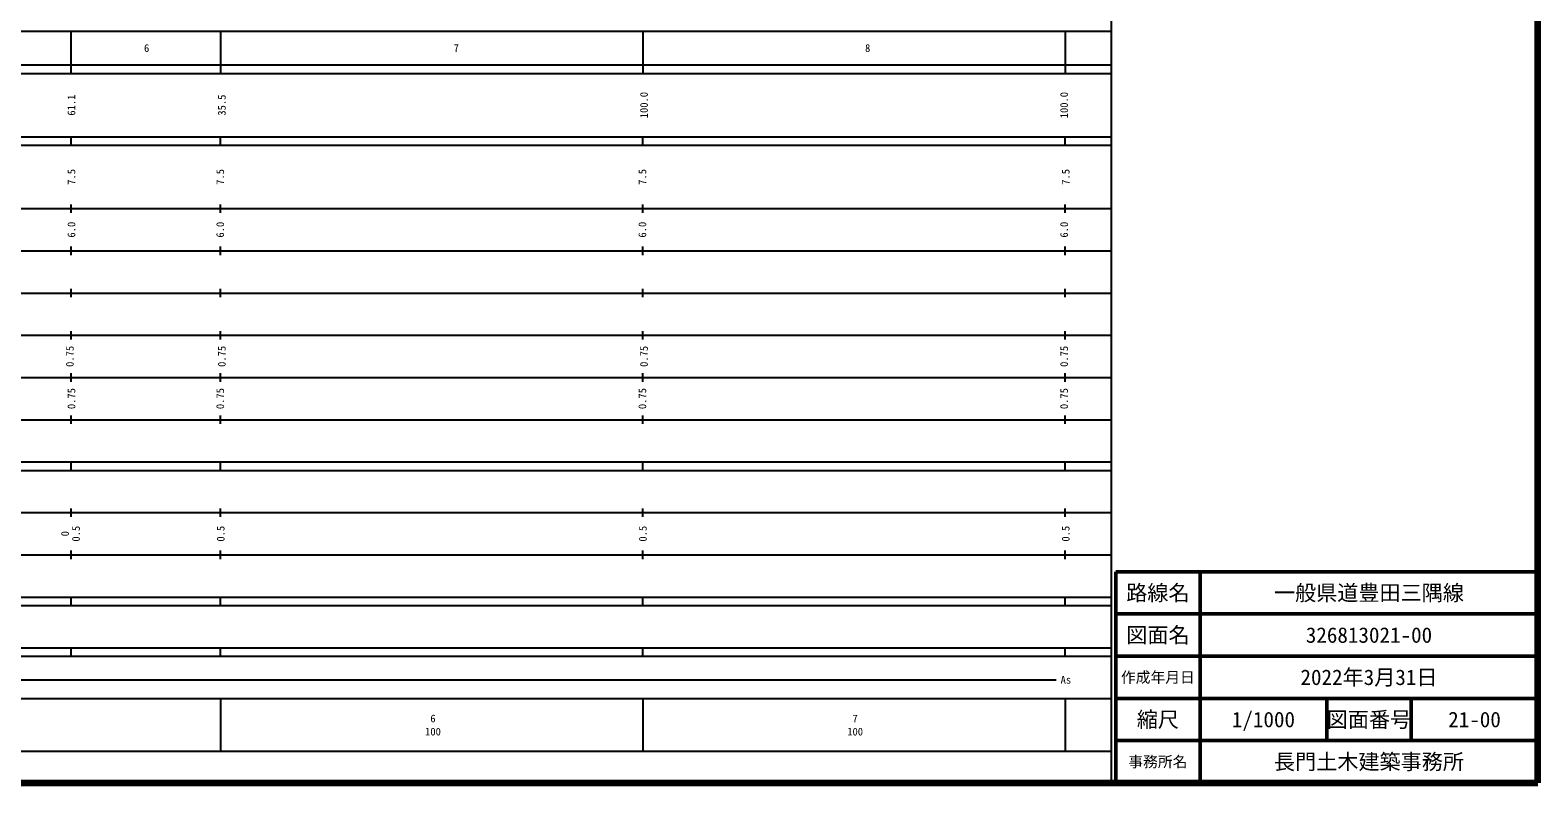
# Model space of a CAD drawing. Units: millimetres on the paper, enlarged 1000 times. Extents: x 40000 to 680000, y 20000 to 380000.
# Drawn here: x 322873 to 680000, y 20000 to 198249 of the extents above; entities that cross this region are included whole.
import ezdxf
from ezdxf.enums import TextEntityAlignment as Align

# ---------------------------------------------------------------- set-up
doc = ezdxf.new("R2010")
doc.units = ezdxf.units.MM
doc.header["$LTSCALE"] = 1000
for name, color, linetype, lineweight in [('M-TTL', 2, 'Continuous', 140), ('M-TTL-BAND', 7, 'Continuous', 25), ('M-TTL-FRAM', 2, 'Continuous', 50), ('M-TTL-LINE', 7, 'Continuous', 50), ('M-TTL-TXT', 7, 'Continuous', 13)]:
    doc.layers.add(name, color=color, linetype=linetype, lineweight=lineweight)
doc.styles.add('ＭＳ ゴシック', font='')
doc.styles.get('ＭＳ ゴシック').set_extended_font_data('MS Gothic')

msp = doc.modelspace()

# ---------------------------------------------------------------- linework, layer by layer
at = {"layer": 'M-TTL'}
for p, q in [((680000, 20000), (680000, 380000)), ((40000, 20000), (680000, 20000))]:
    msp.add_line(p, q, dxfattribs=at)
at = {"layer": 'M-TTL-BAND'}
for p, q in [((579000, 20000), (579000, 370000)), ((68000, 198000), (579000, 198000)), ((332500, 198000), (332500, 188000)), ((368000, 198000), (368000, 188000)), ((468000, 198000), (468000, 188000)), ((568000, 198000), (568000, 188000)), ((40000, 190000), (579000, 190000)), ((40000, 188000), (579000, 188000)), ((40000, 173000), (579000, 173000)), ((332500, 173000), (332500, 171000)), ((368000, 171000), (368000, 173000)), ((468000, 171000), (468000, 173000)), ((568000, 171000), (568000, 173000)), ((40000, 171000), (579000, 171000)), ((40000, 156000), (579000, 156000)), ((332500, 157000), (332500, 155000)), ((368000, 155000), (368000, 157000)), ((468000, 155000), (468000, 157000)), ((568000, 155000), (568000, 157000)), ((332500, 147000), (332500, 145000)), ((368000, 145000), (368000, 147000)), ((468000, 145000), (468000, 147000)), ((568000, 145000), (568000, 147000)), ((46000, 146000), (579000, 146000)), ((52000, 136000), (579000, 136000)), ((332500, 137000), (332500, 135000)), ((368000, 135000), (368000, 137000)), ((468000, 135000), (468000, 137000)), ((568000, 135000), (568000, 137000)), ((46000, 126000), (579000, 126000)), ((332500, 127000), (332500, 125000)), ((368000, 125000), (368000, 127000)), ((468000, 125000), (468000, 127000)), ((568000, 125000), (568000, 127000)), ((52000, 116000), (579000, 116000)), ((332500, 117000), (332500, 115000)), ((368000, 115000), (368000, 117000)), ((468000, 115000), (468000, 117000)), ((568000, 115000), (568000, 117000)), ((46000, 106000), (579000, 106000)), ((332500, 107000), (332500, 105000)), ((368000, 105000), (368000, 107000)), ((468000, 105000), (468000, 107000)), ((568000, 105000), (568000, 107000)), ((40000, 96000), (579000, 96000)), ((40000, 94000), (579000, 94000)), ((332500, 96000), (332500, 94000)), ((368000, 94000), (368000, 96000)), ((468000, 94000), (468000, 96000)), ((568000, 94000), (568000, 96000)), ((49000, 84000), (579000, 84000)), ((332500, 85000), (332500, 83000)), ((368000, 83000), (368000, 85000)), ((468000, 83000), (468000, 85000)), ((568000, 83000), (568000, 85000)), ((332500, 75000), (332500, 73000)), ((368000, 73000), (368000, 75000)), ((468000, 73000), (468000, 75000)), ((568000, 73000), (568000, 75000)), ((40000, 74000), (579000, 74000)), ((40000, 64000), (579000, 64000)), ((40000, 62000), (579000, 62000)), ((332500, 64000), (332500, 62000)), ((368000, 62000), (368000, 64000)), ((468000, 62000), (468000, 64000)), ((568000, 62000), (568000, 64000)), ((40000, 52000), (579000, 52000)), ((40000, 50000), (579000, 50000)), ((332500, 52000), (332500, 50000)), ((368000, 50000), (368000, 52000)), ((468000, 50000), (468000, 52000)), ((568000, 50000), (568000, 52000)), ((70805, 44406), (565903, 44406)), ((40000, 40000), (579000, 40000)), ((368000, 40000), (368000, 27500)), ((468000, 40000), (468000, 27500)), ((568000, 40000), (568000, 27500)), ((68000, 27500), (579000, 27500))]:
    msp.add_line(p, q, dxfattribs=at)
at = {"layer": 'M-TTL-FRAM'}
for p, q in [((680000, 70000), (580000, 70000)), ((580000, 70000), (580000, 20000))]:
    msp.add_line(p, q, dxfattribs=at)
at = {"layer": 'M-TTL-LINE'}
for p, q in [((600000, 70000), (600000, 20000)), ((680000, 60000), (580000, 60000)), ((680000, 50000), (580000, 50000)), ((680000, 40000), (580000, 40000)), ((630000, 40000), (630000, 30000)), ((650000, 40000), (650000, 30000)), ((680000, 30000), (580000, 30000))]:
    msp.add_line(p, q, dxfattribs=at)

# ---------------------------------------------------------------- texts
at = {"layer": 'M-TTL-BAND', "style": 'ＭＳ ゴシック'}
for s, p in [('6', (350466, 194000)), ('7', (423809, 194000)), ('8', (521259, 194000)), ('As', (568201, 44406)), ('6', (418288, 35238)), ('7', (518288, 35238)), ('100', (418288, 32131)), ('100', (518288, 32131))]:
    msp.add_text(s, height=1833, dxfattribs=at).set_placement(p, align=Align.MIDDLE_CENTER)
for s, p in [('61.1', (332645, 180500)), ('35.5', (368267, 180500)), ('100.0', (468267, 180500)), ('100.0', (567779, 180500)), ('7.5', (332645, 163500)), ('7.5', (367885, 163500)), ('7.5', (467885, 163500)), ('7.5', (568154, 163500)), ('6.0', (332645, 151000)), ('6.0', (367885, 151000)), ('6.0', (467885, 151000)), ('6.0', (567779, 151000)), ('0.75', (332270, 121000)), ('0.75', (368260, 121000)), ('0.75', (468260, 121000)), ('0.75', (567779, 121000)), ('0.75', (332645, 111000)), ('0.75', (367885, 111000)), ('0.75', (467885, 111000)), ('0.75', (567779, 111000)), ('0', (331128, 79000)), ('0.5', (333724, 79000)), ('0.5', (368000, 79000)), ('0.5', (468000, 79000)), ('0.5', (568154, 79000))]:
    msp.add_text(s, height=1833, rotation=90, dxfattribs=at).set_placement(p, align=Align.MIDDLE_CENTER)
at = {"layer": 'M-TTL-TXT', "style": 'ＭＳ ゴシック'}
for s, height, p in [('路線名', 3666, (590000, 65000)), ('一般県道豊田三隅線', 3666, (640000, 65000)), ('図面名', 3666, (590000, 55000)), ('326813021-00', 3666, (640000, 55000)), ('作成年月日', 2566, (590000, 45000)), ('2022年3月31日', 3666, (640000, 45000)), ('縮尺', 3666, (590000, 35000)), ('1/1000', 3666, (615000, 35000)), ('図面番号', 3666, (640000, 35000)), ('21-00', 3666, (665000, 35000)), ('事務所名', 2566, (590000, 25000)), ('長門土木建築事務所', 3666, (640000, 25000))]:
    msp.add_text(s, height=height, dxfattribs=at).set_placement(p, align=Align.MIDDLE_CENTER)

doc.saveas('drawing.dxf')
